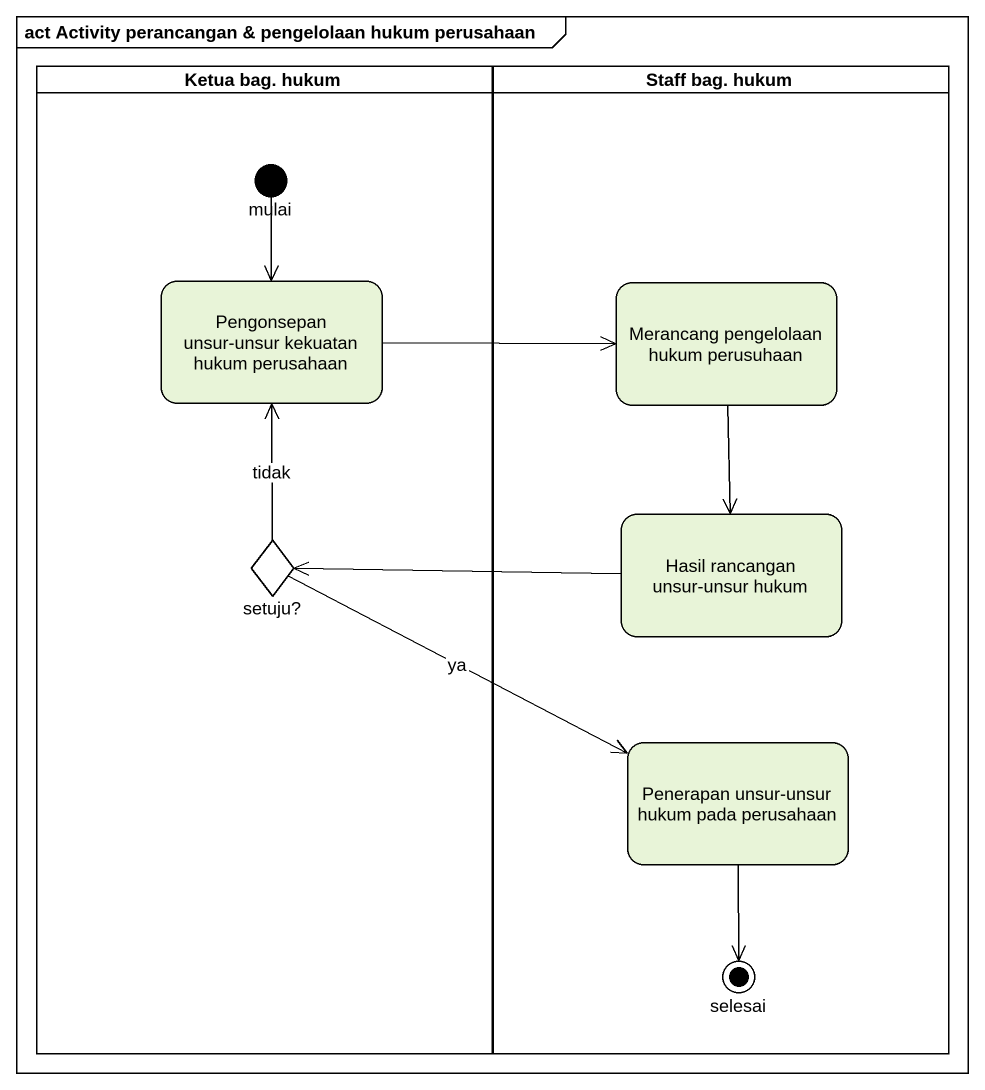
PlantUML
@startuml
mainframe act Activity perancangan & pengelolaan hukum perusahaan
hide empty description
state "Ketua bag. hukum" as Ketua_bag_hukum <<partition>> {
  state mulai <<start>>
  state "Pengonsepan unsur-unsur kekuatan hukum perusahaan" as Pengonsepan_unsur_unsur
  state "setuju?" as setuju <<choice>>
}
state "Staff bag. hukum" as Staff_bag_hukum <<partition>> {
  state "Merancang pengelolaan hukum perusuhaan" as Merancang_pengelolaan_hukum
  state "Hasil rancangan unsur-unsur hukum" as Hasil_rancangan_unsur_unsur
  state "Penerapan unsur-unsur hukum pada perusahaan" as Penerapan_unsur_unsur_hukum
  state selesai <<end>>
}
mulai --> Pengonsepan_unsur_unsur
Pengonsepan_unsur_unsur -right-> Merancang_pengelolaan_hukum
Merancang_pengelolaan_hukum --> Hasil_rancangan_unsur_unsur
Hasil_rancangan_unsur_unsur -left-> setuju
setuju -up-> Pengonsepan_unsur_unsur : tidak
setuju -right-> Penerapan_unsur_unsur_hukum : ya
Penerapan_unsur_unsur_hukum --> selesai
@enduml
